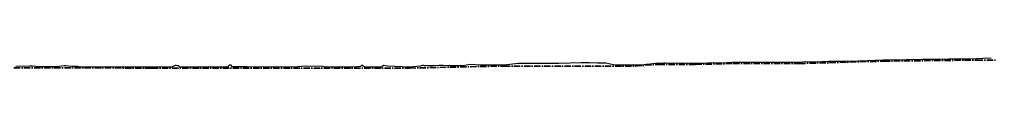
# Model space of a CAD drawing. Extents: x 525858 to 564773, y 2370984 to 2400075.
# Drawn here: x 552596 to 554515, y 2392218 to 2392238 of the extents above; entities that cross this region are included whole.
import ezdxf

# ---------------------------------------------------------------- set-up
doc = ezdxf.new("R2010")
doc.units = 0
doc.linetypes.add('CENTER', pattern=[2, 1.25, -0.25, 0.25, -0.25])
doc.layers.add('pipe_cen', color=1, linetype='CENTER')
doc.layers.add('地形剖面', color=4, linetype='CONTINUOUS')

msp = doc.modelspace()

# ---------------------------------------------------------------- linework, layer by layer
at = {"layer": 'pipe_cen', "linetype": 'CENTER', "lineweight": 35, "ltscale": 10}
msp.add_lwpolyline([(550971.982374, 2392221.209958), (551117.403832, 2392221.209958), (551357.364477, 2392220.400681), (551592.0005, 2392220.400681), (552225.335017, 2392219.637625), (552858.414747, 2392217.857821), (553367.991836, 2392217.857821), (553554.462842, 2392221.992717), (553814.019188, 2392221.992717), (553860.279328, 2392225.243004), (553933.450976, 2392225.243004), (554008.296688, 2392226.906816), (554138.856607, 2392226.906816), (554305.882424, 2392231.616161), (554489.634194, 2392233.589764), (554598.176306, 2392234.246193)], dxfattribs=at)
at = {"layer": '地形剖面', "linetype": 'Continuous', "lineweight": -3}
msp.add_lwpolyline([(552589.572374, 2392221.64635), (552616.795374, 2392222.04635), (552622.162374, 2392222.04635), (552635.633374, 2392220.84635), (552647.723374, 2392220.84635), (552670.379374, 2392220.74635), (552684.994374, 2392222.74635), (552688.138374, 2392222.74635), (552699.279374, 2392221.84635), (552710.849374, 2392221.84635), (552714.267374, 2392220.44635), (552728.142374, 2392220.34635), (552759.706374, 2392220.54635), (552778.190374, 2392220.74635), (552799.239374, 2392220.34635), (552842.106374, 2392220.24635), (552858.414374, 2392220.33435), (552858.414374, 2392220.33435), (552897.581374, 2392220.54635), (552904.851374, 2392223.74635), (552906.663374, 2392223.74635), (552910.608374, 2392222.94635), (552913.694374, 2392220.24635), (552951.166374, 2392220.04635), (552987.450374, 2392220.14635), (553009.355374, 2392220.14635), (553011.244374, 2392224.14635), (553013.827374, 2392224.14635), (553016.190374, 2392220.74635), (553021.087374, 2392220.74635), (553046.245374, 2392220.74635), (553078.698374, 2392220.64635), (553104.459374, 2392220.64635), (553111.051374, 2392220.64635), (553146.134374, 2392221.24635), (553162.481374, 2392222.34635), (553196.102374, 2392221.54635), (553196.102374, 2392221.54635), (553198.258374, 2392221.14635), (553215.622374, 2392220.44635), (553255.883374, 2392220.34635), (553271.649374, 2392221.44635), (553273.791374, 2392223.64635), (553274.732374, 2392223.64635), (553278.750374, 2392220.44635), (553312.608374, 2392220.44635), (553316.232374, 2392223.94635), (553323.503374, 2392222.24635), (553338.336374, 2392221.84635), (553367.571374, 2392220.64635), (553367.991374, 2392220.67235), (553367.991374, 2392220.67235), (553367.991374, 2392220.67235), (553389.831374, 2392222.04635), (553393.938374, 2392223.94635), (553395.068374, 2392223.94635), (553396.848374, 2392222.84635), (553413.369374, 2392222.84635), (553413.526374, 2392222.86035), (553425.931374, 2392223.94635), (553434.221374, 2392223.94635), (553446.690374, 2392223.04635), (553473.391374, 2392223.04635), (553487.559374, 2392225.84635), (553508.176374, 2392224.64635), (553508.176374, 2392224.64635), (553521.252374, 2392224.14635), (553538.494374, 2392224.44635), (553554.462374, 2392224.04635), (553554.462374, 2392224.04635), (553554.462374, 2392224.04635), (553554.462374, 2392224.04635), (553583.509374, 2392227.34635), (553599.399374, 2392227.51835), (553629.579374, 2392227.84635), (553644.369374, 2392227.84635), (553663.239374, 2392227.84635), (553707.397374, 2392229.24635), (553724.009374, 2392229.04635), (553739.692374, 2392228.58135), (553751.018374, 2392228.24635), (553756.522374, 2392228.24635), (553774.051374, 2392224.58935), (553774.257374, 2392224.54635), (553793.373374, 2392224.54635), (553814.019374, 2392224.60535), (553814.019374, 2392224.60535), (553814.019374, 2392224.60535), (553828.094374, 2392224.64635), (553835.812374, 2392225.54635), (553843.852374, 2392226.54635), (553854.388374, 2392227.54635), (553860.279374, 2392227.72935), (553860.279374, 2392227.72935), (553860.279374, 2392227.72935), (553870.488374, 2392228.04635), (553873.717374, 2392228.04635), (553927.153374, 2392227.44635), (553933.451374, 2392227.57235), (553933.451374, 2392227.57235), (553933.451374, 2392227.57235), (553947.146374, 2392227.84635), (553968.728374, 2392229.14635), (553984.265374, 2392228.24635), (554006.956374, 2392229.54635), (554008.296374, 2392229.54635), (554008.296374, 2392229.54635), (554008.296374, 2392229.54635), (554077.116374, 2392229.54635), (554132.961374, 2392229.34635), (554138.856374, 2392229.90035), (554138.856374, 2392229.90035), (554138.856374, 2392229.90035), (554151.055374, 2392231.04635), (554169.910374, 2392230.04635), (554196.674374, 2392231.74635), (554222.615374, 2392231.34635), (554255.012374, 2392232.14635), (554273.767374, 2392232.64635), (554304.019374, 2392234.04635), (554305.882374, 2392234.08235), (554305.882374, 2392234.08235), (554305.882374, 2392234.08235), (554350.832374, 2392234.94635), (554382.566374, 2392235.54635), (554416.978374, 2392235.84635), (554433.004374, 2392235.94635), (554451.574374, 2392235.94635), (554475.828374, 2392236.14635), (554489.634374, 2392236.94335), (554489.634374, 2392236.94335), (554489.634374, 2392236.94335), (554501.803374, 2392237.64635), (554518.621374, 2392238.04635)], dxfattribs=at)

doc.saveas('drawing.dxf')
